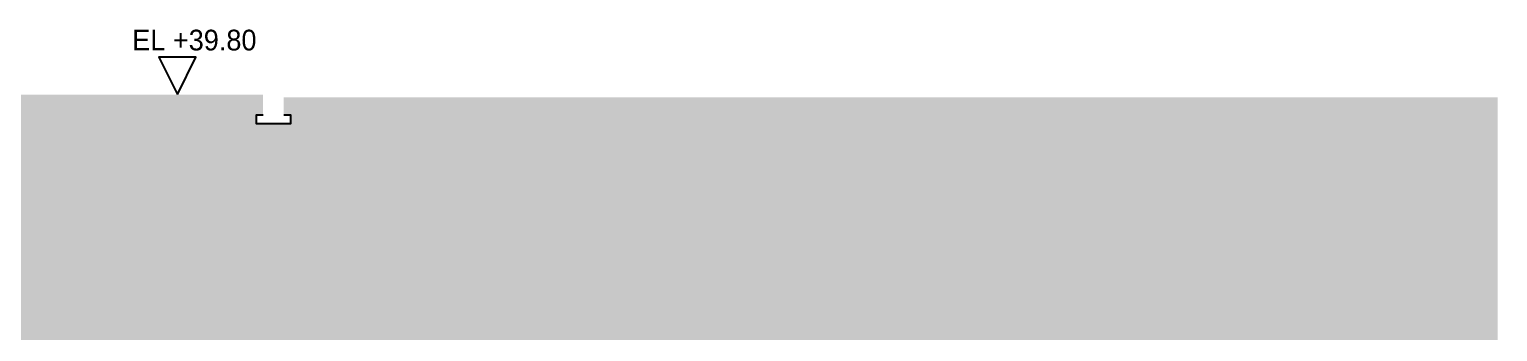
# Model space of a CAD drawing. Header units: millimetres. Extents: x 19868 to 801382, y -4805 to 85279.
# Drawn here: x 370245 to 380882, y 32914 to 35101 of the extents above; entities that cross this region are included whole.
import ezdxf

# ---------------------------------------------------------------- set-up
doc = ezdxf.new("R2010")
doc.units = ezdxf.units.MM
doc.header["$LTSCALE"] = 250
doc.layers.add('A-버림CONC', color=4, linetype='Continuous')
doc.layers.add('지반', color=254, linetype='Continuous')
doc.layers.add('NOPLOT', color=191, linetype='Continuous', plot=False)
doc.styles.add('Gdim', font='')
doc.styles.get('Gdim').set_extended_font_data('Dotum')

msp = doc.modelspace()

# ---------------------------------------------------------------- hatches: boundary and pattern name
at = {"layer": '지반'}
h = msp.add_hatch(dxfattribs=at)
h.set_pattern_fill('EARTH', color=251, scale=70, angle=45)
h.paths.add_polyline_path([(230117.8, 33228.9), (230117.8, 23234.4), (380882.4, 23234.4), (380882.4, 34608.9), (372088.2, 34608.9), (372088.2, 34478.9), (372138.2, 34478.9), (372138.2, 34418.9), (371888.2, 34418.9), (371888.2, 34478.9), (371938.2, 34478.9), (371938.2, 34628.9), (369888.2, 34628.9), (369888.2, 33808.9), (369988.2, 33808.9), (369988.2, 33748.9), (369018.2, 33748.9), (369018.2, 33808.9), (369118.2, 33808.9), (369118.2, 34448.9), (368478.2, 34448.9), (368298.2, 34268.9), (366478.2, 34268.9), (366298.2, 34448.9), (365558.2, 34448.9), (365558.2, 33808.9), (365658.2, 33808.9), (365658.2, 33748.9), (364718.2, 33748.9), (364718.2, 33808.9), (364818.2, 33808.9), (364818.2, 34248.9), (359718.2, 34248.9), (359648.2, 34318.9), (332888.2, 34318.9), (332888.2, 33878.9), (332988.2, 33878.9), (332988.2, 33818.9), (332188.2, 33818.9), (332188.2, 33878.9), (332288.2, 33878.9), (332288.2, 34518.9), (331358.2, 34518.9), (331178.2, 34338.9), (329598.2, 34338.9), (329418.2, 34518.9), (328588.2, 34518.9), (328588.2, 33878.9), (328688.2, 33878.9), (328688.2, 33818.9), (327888.2, 33818.9), (327888.2, 33078.9), (327988.2, 33078.9), (327988.2, 33018.9), (327388.2, 33018.9), (327388.2, 33078.9), (327488.2, 33078.9), (327488.2, 33418.9), (324988.2, 33418.9), (324988.2, 32878.9), (325088.2, 32878.9), (325088.2, 32818.9), (324288.2, 32818.9), (324288.2, 32878.9), (324388.2, 32878.9), (324388.2, 33418.9), (320338.2, 33418.9), (319938.2, 33018.9), (307728.2, 33018.9), (307658.2, 32948.9), (300918.2, 32948.9), (300918.2, 33008.9), (301018.2, 33008.9), (301018.2, 33848.9), (301618.2, 33848.9), (301618.2, 34398.9), (298258.2, 34398.9), (298258.2, 33808.9), (298358.2, 33808.9), (298358.2, 33748.9), (297388.2, 33748.9), (297388.2, 33808.9), (297488.2, 33808.9), (297488.2, 34622.3), (297370.2, 34622.3), (297370.2, 34603.9), (297320.2, 34603.9), (297320.2, 34622.3), (297088.2, 34622.3), (297088.2, 34682.3), (297138.2, 34682.3), (297138.2, 34831.6), (294813.2, 34820.3), (292488.3, 34808.9), (280638.2, 34568.9), (268788.2, 34328.9), (245888.2, 34228.9), (237788.2, 33228.9)])

# ---------------------------------------------------------------- linework, layer by layer
at = {"layer": 'A-버림CONC'}
msp.add_lwpolyline([(371938.2, 34478.9), (371888.2, 34478.9), (371888.2, 34418.9), (372138.2, 34418.9), (372138.2, 34478.9), (372088.2, 34478.9)], dxfattribs=at)
at = {"layer": 'NOPLOT', "linetype": 'Continuous'}
msp.add_lwpolyline([(371316.8, 34628.9), (371451.8, 34898.9), (371181.8, 34898.9), (371316.8, 34628.9)], dxfattribs=at)

# ---------------------------------------------------------------- texts
at = {"layer": 'NOPLOT', "linetype": 'Continuous', "style": 'Gdim'}
msp.add_text('EL +39.80', height=150, rotation=360, dxfattribs=at).set_placement((370990, 34948.4))

doc.saveas('drawing.dxf')
